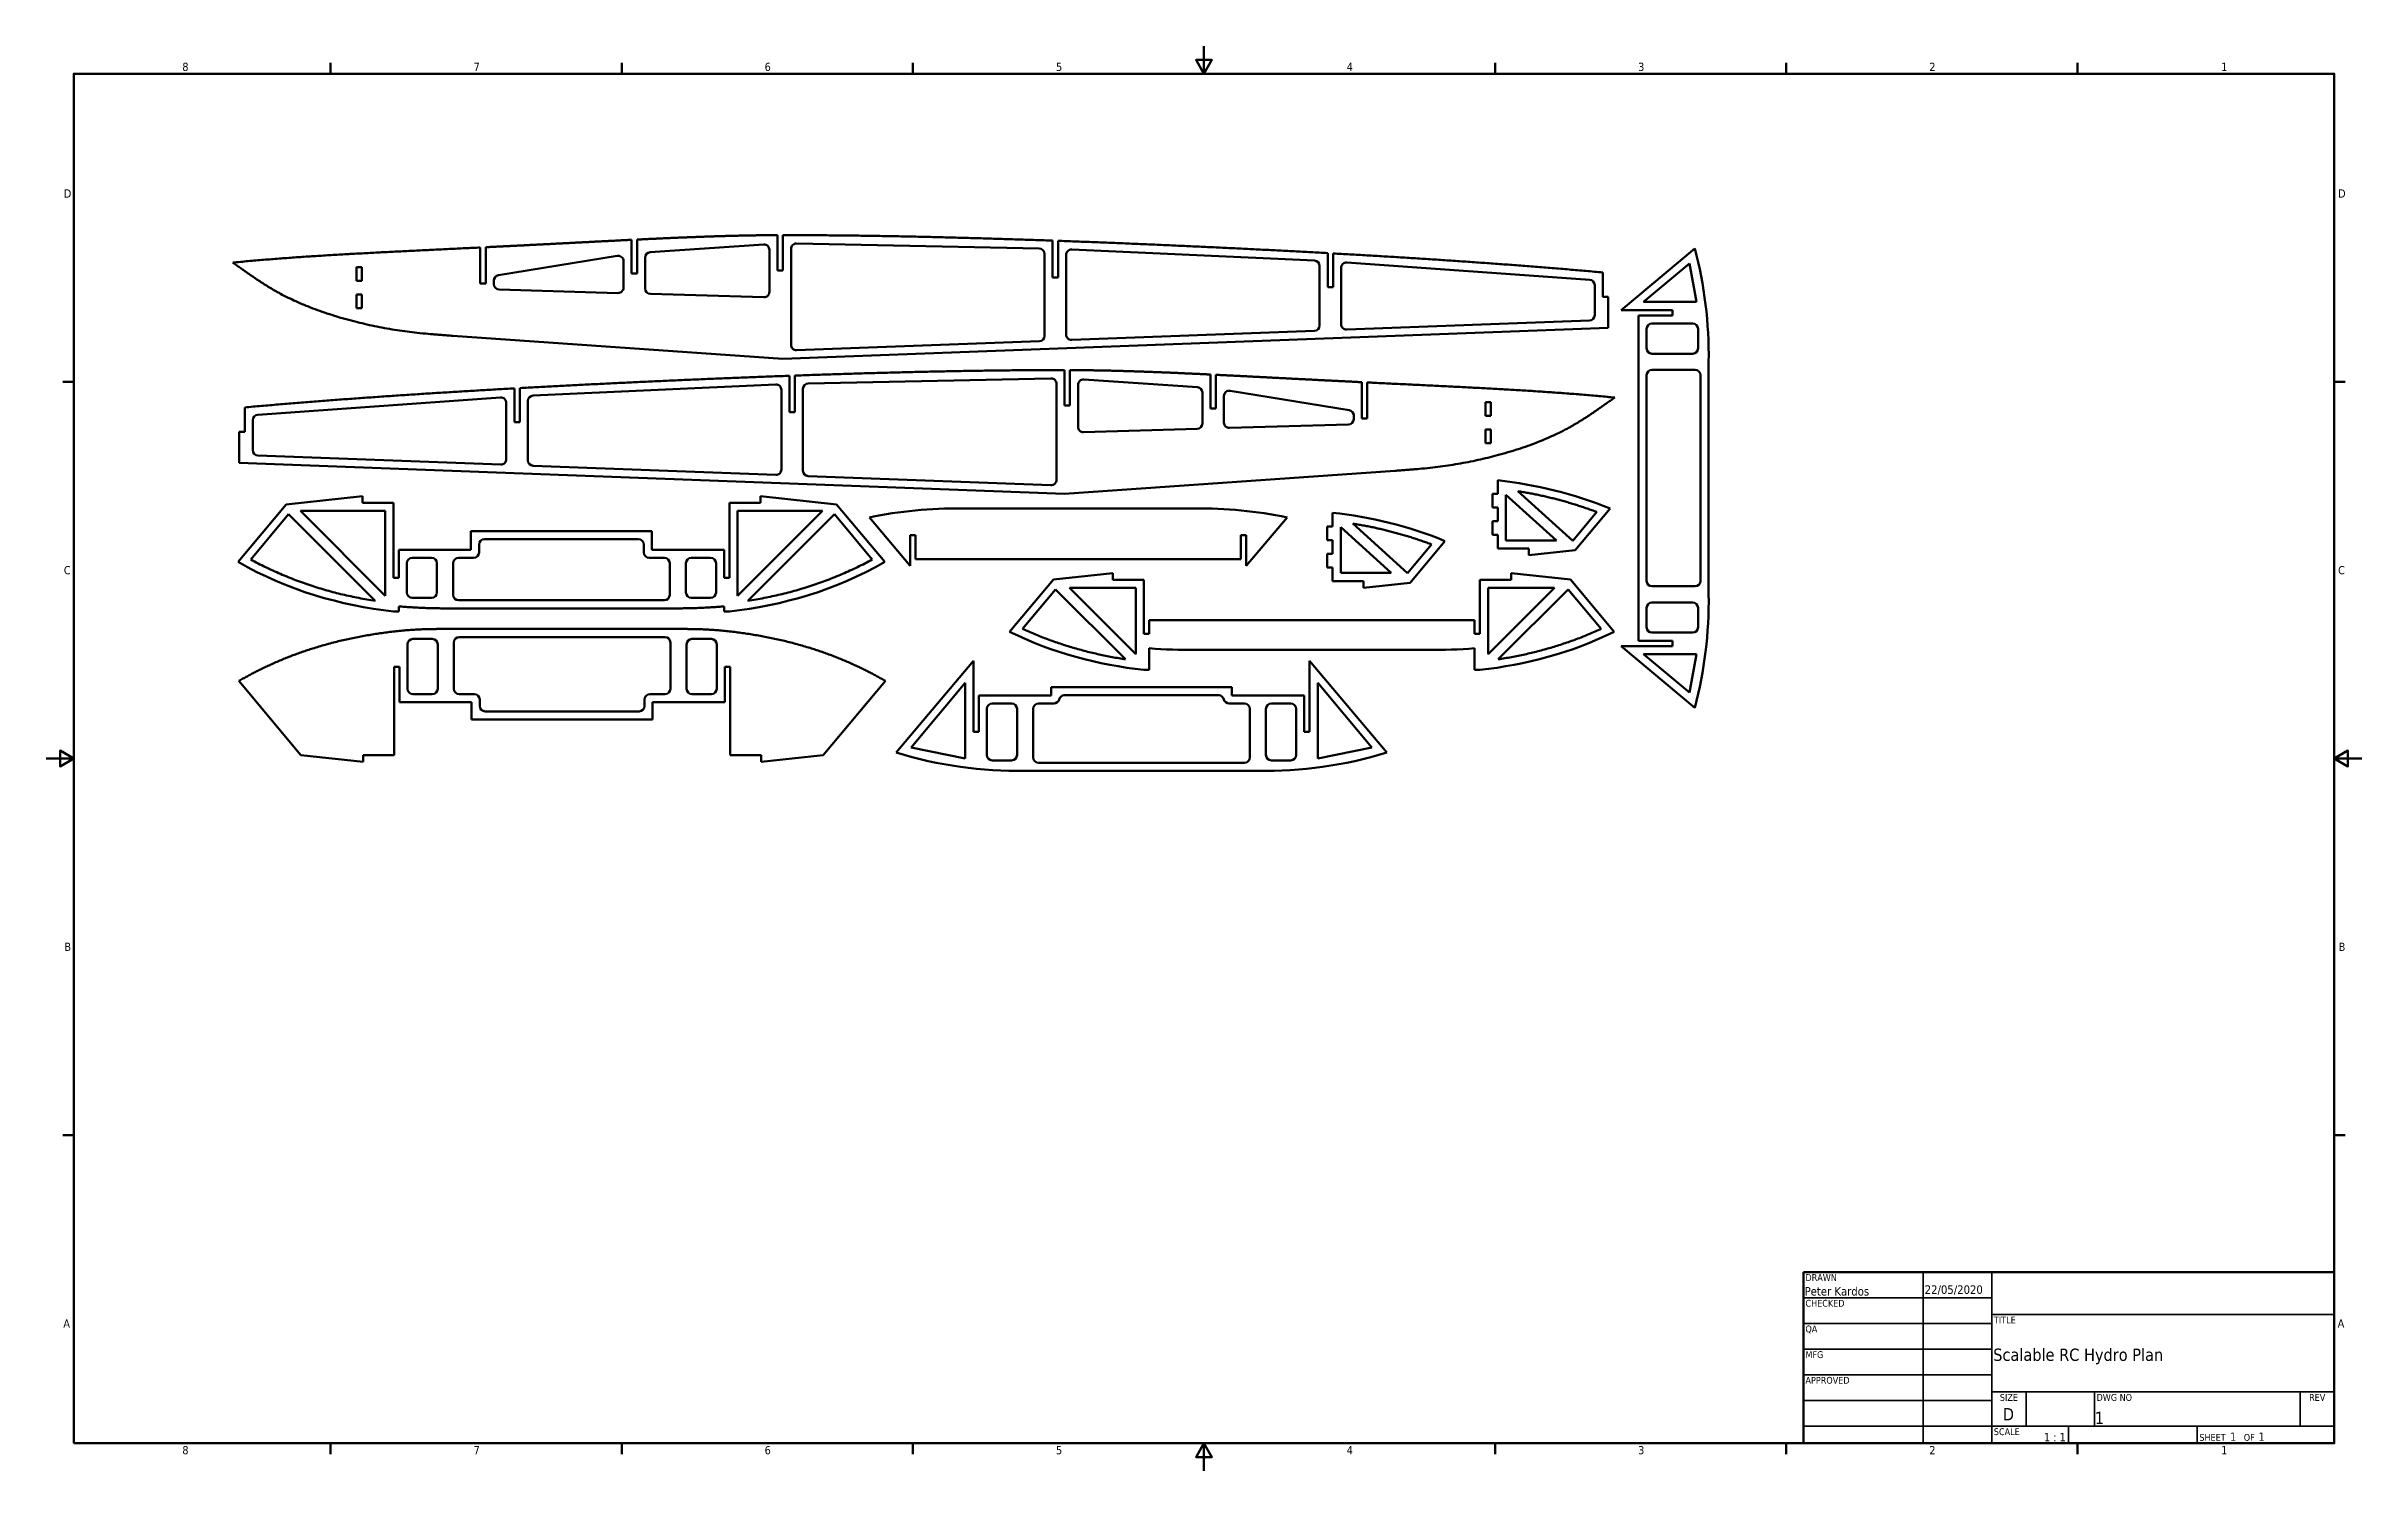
# Model space of a CAD drawing. Header units: millimetres. Extents: x 3 to 861, y 15 to 544.
import ezdxf
from ezdxf.enums import TextEntityAlignment as Align

# ---------------------------------------------------------------- set-up
doc = ezdxf.new("R2010")
doc.units = ezdxf.units.MM
for name, color, linetype, lineweight in [('Border (ANSI)', 7, 'Continuous', 70), ('Title (ANSI)', 7, 'Continuous', 50), ('Visible (ANSI)', 7, 'Continuous', 50)]:
    doc.layers.add(name, color=color, linetype=linetype, lineweight=lineweight)
doc.styles.add('Note Text (ANSI)', font='tahoma.ttf')
doc.styles.add('Text Style30', font='tahoma.ttf')
doc.styles.add('Text Style38', font='tahoma.ttf')
doc.styles.add('Text Style39', font='tahoma.ttf')

# ---------------------------------------------------------------- blocks, each defined once
blk = doc.blocks.new('Borders Default Border')
at = {"layer": 'Border (ANSI)'}
for p, q in [((107.95, 533.4), (107.95, 537.46)), ((215.9, 533.4), (215.9, 537.46)), ((323.85, 533.4), (323.85, 537.46)), ((539.75, 533.4), (539.75, 537.46)), ((647.7, 533.4), (647.7, 537.46)), ((755.65, 533.4), (755.65, 537.46)), ((12.7, 419.1), (8.64, 419.1)), ((850.9, 419.1), (854.96, 419.1)), ((12.7, 139.7), (8.64, 139.7)), ((850.9, 139.7), (854.96, 139.7)), ((107.95, 25.4), (107.95, 21.34)), ((215.9, 25.4), (215.9, 21.34)), ((323.85, 25.4), (323.85, 21.34)), ((539.75, 25.4), (539.75, 21.34)), ((647.7, 25.4), (647.7, 21.34)), ((755.65, 25.4), (755.65, 21.34))]:
    blk.add_line(p, q, dxfattribs=at)
at = {"layer": 'Border (ANSI)', "flags": 128}
for points in [[(431.8, 543.56), (431.8, 533.4), (428.87, 538.48), (434.73, 538.48), (431.8, 533.4)], [(12.7, 25.4), (12.7, 533.4), (850.9, 533.4), (850.9, 25.4), (12.7, 25.4)], [(2.54, 279.4), (12.7, 279.4), (7.62, 282.33), (7.62, 276.47), (12.7, 279.4)], [(861.06, 279.4), (850.9, 279.4), (855.98, 282.33), (855.98, 276.47), (850.9, 279.4)], [(431.8, 15.24), (431.8, 25.4), (428.87, 20.32), (434.73, 20.32), (431.8, 25.4)]]:
    blk.add_lwpolyline(points, dxfattribs=at)
at = {"layer": 'Border (ANSI)', "char_height": 3.05, "attachment_point": 7, "style": 'Note Text (ANSI)'}
for s, insert in [('8', (52.98, 534.35)), ('7', (160.98, 534.42)), ('6', (268.9, 534.35)), ('5', (376.93, 534.35)), ('4', (484.71, 534.42)), ('3', (592.78, 534.35)), ('2', (700.75, 534.42)), ('1', (808.94, 534.42)), ('D', (9.04, 487.43)), ('D', (852.32, 487.43)), ('C', (9.04, 347.67)), ('C', (852.32, 347.67)), ('B', (9.23, 208.03)), ('B', (852.51, 208.03)), ('A', (8.86, 68.33)), ('A', (852.14, 68.33)), ('8', (52.98, 21.27)), ('7', (160.98, 21.34)), ('6', (268.9, 21.27)), ('5', (376.93, 21.27)), ('4', (484.71, 21.34)), ('3', (592.78, 21.27)), ('2', (700.75, 21.34)), ('1', (808.94, 21.34))]:
    blk.add_mtext(s, dxfattribs=dict(at, insert=insert))
blk = doc.blocks.new('Title Blocks ANSI - Large')
at = {"layer": 'Title (ANSI)'}
for p, q in [((127, 189.23), (127, 125.73)), ((323.85, 189.23), (127, 189.23)), ((323.85, 125.73), (323.85, 189.23)), ((127, 125.73), (323.85, 125.73))]:
    blk.add_line(p, q, dxfattribs=at)
at = {"layer": 'Title (ANSI)', "lineweight": 35}
for p, q in [((171.45, 125.73), (171.45, 189.23)), ((196.85, 125.73), (196.85, 189.23)), ((127, 179.7), (196.85, 179.7)), ((196.85, 173.48), (323.85, 173.48)), ((127, 170.18), (196.85, 170.18)), ((127, 160.65), (196.85, 160.65)), ((127, 151.13), (196.85, 151.13)), ((127, 141.6), (196.85, 141.6)), ((323.85, 144.78), (196.85, 144.78)), ((209.55, 132.08), (209.55, 144.78)), ((234.95, 132.08), (234.95, 144.78)), ((311.15, 132.08), (311.15, 144.78)), ((196.85, 132.08), (127, 132.08)), ((323.85, 132.08), (196.85, 132.08)), ((225.3, 132.08), (225.3, 125.73)), ((273.05, 132.08), (273.05, 125.73))]:
    blk.add_line(p, q, dxfattribs=at)
at = {"layer": 'Title (ANSI)', "style": 'Text Style38'}
for s, p in [('DRAWN', (127.76, 188.47)), ('CHECKED', (127.76, 178.94)), ('TITLE', (197.61, 172.72)), ('QA', (127.76, 169.42)), ('MFG', (127.76, 159.89)), ('APPROVED', (127.76, 150.37)), ('DWG NO', (235.71, 144.02)), ('SCALE', (197.61, 131.32))]:
    blk.add_text(s, height=2.54, dxfattribs=at).set_placement(p, align=Align.TOP_LEFT)
for s, p in [('SIZE', (203.2, 144.02)), ('REV', (317.5, 144.02))]:
    blk.add_text(s, height=2.54, dxfattribs=at).set_placement(p, align=Align.TOP_CENTER)
at = {"layer": 'Title (ANSI)'}
for s, height, style, p in [('SHEET', 2.54, 'Text Style38', (273.81, 125.89)), (' 1  ', 3.048, 'Note Text (ANSI)', (284.08, 125.75)), ('OF', 2.54, 'Text Style38', (290.29, 125.89)), (' 1 ', 3.048, 'Note Text (ANSI)', (294.59, 125.75))]:
    blk.add_text(s, height=height, dxfattribs=dict(at, style=style)).set_placement(p, align=Align.BOTTOM_LEFT)
for tag, p, height, style in [('AUTHOR_001', (127.44, 180.53), 3.17, 'Text Style39'), ('CREATION_DATE_001', (171.98, 181.16), 3.17, 'Text Style39'), ('TITLE_001', (197.38, 156.3), 4.57, 'Text Style30'), ('Sheet_Size_001', (200.93, 134.24), 4.57, 'Text Style30'), ('PART_NUMBER_001', (235.02, 132.84), 4.57, 'Text Style30'), ('Initial_View_Scale_001', (216.2, 126.49), 3.05, 'Note Text (ANSI)')]:
    blk.add_attdef(tag, p, '', height=height, dxfattribs=dict(at, style=style))
at = {"layer": 'Title (ANSI)', "style": 'Text Style39'}
for tag, p in [('COMPANY', (260.35, 181.36)), ('REVISION_NUMBER', (317.5, 136.52))]:
    blk.add_attdef(tag, text='', height=3.17, dxfattribs=at).set_placement(p, align=Align.MIDDLE_CENTER)
for tag, p in [('CHECKED_BY', (127.76, 170.94)), ('CHECKED_DATE', (172.21, 170.94)), ('MFG_APPROVED_BY', (127.76, 151.89)), ('MFG_APPROVED_DATE', (172.21, 151.89)), ('ENG_APPROVED_BY', (127.76, 142.37)), ('ENG_APPROVAL_DATE', (172.21, 142.37))]:
    blk.add_attdef(tag, text='', height=3.17, dxfattribs=at).set_placement(p, align=Align.BOTTOM_LEFT)

msp = doc.modelspace()

# ---------------------------------------------------------------- linework, layer by layer
at = {"layer": 'Visible (ANSI)'}
for p, q in [((273.67, 460.4), (273.67, 473.52)), ((275.67, 473.52), (275.67, 460.4)), ((163.47, 455.55), (163.47, 468.94)), ((165.47, 469.04), (165.47, 455.55)), ((170.15, 458.62), (214.25, 465.85)), ((216.57, 463.87), (216.57, 454.05)), ((219.57, 459.32), (219.57, 471.78)), ((221.57, 471.88), (221.57, 459.32)), ((224.57, 453.7), (224.57, 465.16)), ((226.44, 467.15), (268.54, 470.03)), ((270.67, 468.03), (270.67, 452.48)), ((278.67, 432.81), (278.67, 468.42)), ((280.71, 470.42), (370.71, 468.58)), ((372.67, 466.58), (372.67, 436.19)), ((375.67, 457.86), (375.67, 471.48)), ((377.67, 471.41), (377.67, 457.86)), ((380.67, 436.64), (380.67, 466.18)), ((382.76, 468.18), (472.76, 464.07)), ((477.67, 454.19), (477.67, 466.85)), ((479.67, 466.73), (479.67, 454.19)), ((613.77, 468.58), (586.54, 445.73)), ((117.57, 461.58), (119.57, 461.58)), ((117.57, 456.51), (117.57, 461.58)), ((119.57, 456.51), (117.57, 456.51)), ((119.57, 461.58), (119.57, 456.51)), ((165.47, 455.55), (163.47, 455.55)), ((168.47, 455.33), (168.47, 456.65)), ((221.57, 459.32), (219.57, 459.32)), ((275.67, 460.4), (273.67, 460.4)), ((377.67, 457.86), (375.67, 457.86)), ((474.67, 462.07), (474.67, 440.01)), ((482.67, 440.46), (482.67, 461.37)), ((484.81, 463.36), (574.81, 456.98)), ((579.67, 450.66), (579.67, 459.68)), ((594.78, 448.73), (611.76, 462.98)), ((611.76, 462.98), (614.39, 448.73)), ((117.57, 451.45), (119.57, 451.45)), ((117.57, 446.38), (117.57, 451.45)), ((119.57, 451.45), (119.57, 446.38)), ((214.51, 452.05), (170.41, 453.33)), ((268.61, 450.48), (226.51, 451.7)), ((479.67, 454.19), (477.67, 454.19)), ((576.67, 454.98), (576.67, 443.84)), ((581.67, 450.66), (579.67, 450.66)), ((581.67, 439.1), (581.67, 450.66)), ((614.39, 448.73), (594.78, 448.73)), ((119.57, 446.38), (117.57, 446.38)), ((275.67, 427.62), (581.67, 439.1)), ((472.75, 438.02), (382.75, 434.64)), ((574.75, 441.84), (484.75, 438.47)), ((586.54, 445.73), (605.46, 445.73)), ((605.46, 443.73), (592.91, 443.73)), ((592.91, 323.08), (592.91, 443.73)), ((595.91, 431.55), (595.91, 438.73)), ((597.91, 440.73), (613, 440.73)), ((605.46, 445.73), (605.46, 443.73)), ((615, 438.73), (615, 431.55)), ((153.27, 436.18), (275.67, 427.62)), ((370.75, 434.19), (280.75, 430.82)), ((613, 429.55), (597.91, 429.55)), ((278.1, 407.8), (278.1, 421.35)), ((280.1, 421.43), (280.1, 407.8)), ((380.1, 410.34), (380.1, 423.47)), ((382.1, 423.46), (382.1, 410.34)), ((434.2, 409.26), (434.2, 421.82)), ((436.2, 421.72), (436.2, 409.26)), ((595.91, 345.26), (595.91, 421.55)), ((597.91, 423.55), (613.92, 423.55)), ((615.92, 345.26), (615.92, 421.55)), ((618.92, 340.26), (618.92, 426.55)), ((80.96, 406.92), (170.96, 413.3)), ((176.1, 404.13), (176.1, 416.68)), ((178.1, 416.79), (178.1, 404.13)), ((183.01, 414.01), (273.01, 418.12)), ((275.1, 416.12), (275.1, 386.58)), ((283.1, 386.13), (283.1, 416.53)), ((285.06, 418.53), (375.06, 420.36)), ((377.1, 418.36), (377.1, 382.76)), ((385.1, 402.42), (385.1, 417.98)), ((387.24, 419.97), (429.34, 417.09)), ((431.2, 415.1), (431.2, 403.64)), ((439.2, 403.99), (439.2, 413.82)), ((441.53, 415.79), (485.63, 408.57)), ((490.3, 405.49), (490.3, 418.98)), ((492.3, 418.88), (492.3, 405.49)), ((76.1, 409.62), (76.1, 400.61)), ((79.1, 393.78), (79.1, 404.92)), ((173.1, 411.31), (173.1, 390.41)), ((178.1, 404.13), (176.1, 404.13)), ((181.1, 389.96), (181.1, 412.01)), ((280.1, 407.8), (278.1, 407.8)), ((382.1, 410.34), (380.1, 410.34)), ((436.2, 409.26), (434.2, 409.26)), ((487.3, 406.59), (487.3, 405.27)), ((492.3, 405.49), (490.3, 405.49)), ((536.2, 406.46), (536.2, 411.52)), ((536.2, 411.52), (538.2, 411.52)), ((538.2, 406.46), (536.2, 406.46)), ((538.2, 411.52), (538.2, 406.46)), ((76.1, 400.61), (74.1, 400.61)), ((74.1, 400.61), (74.1, 389.04)), ((429.26, 401.64), (387.16, 400.42)), ((485.36, 403.27), (441.26, 401.99)), ((536.2, 396.32), (536.2, 401.39)), ((536.2, 401.39), (538.2, 401.39)), ((538.2, 396.32), (536.2, 396.32)), ((538.2, 401.39), (538.2, 396.32)), ((74.1, 389.04), (380.1, 377.57)), ((171.03, 388.41), (81.03, 391.78)), ((273.03, 384.58), (183.03, 387.96)), ((375.03, 380.76), (285.03, 384.13)), ((380.1, 377.57), (502.5, 386.12)), ((540.75, 377.52), (540.75, 382.59)), ((548.22, 378.53), (568.52, 360.17)), ((73.7, 352.32), (91.51, 373.64)), ((92.35, 369.97), (78.32, 353.17)), ((91.51, 373.64), (119.72, 376.68)), ((124.45, 337.91), (92.35, 369.97)), ((128.23, 371.2), (96.78, 371.2)), ((96.78, 371.2), (128.23, 339.79)), ((119.72, 376.68), (119.72, 374.2)), ((119.72, 374.2), (131.23, 374.2)), ((128.23, 339.79), (128.23, 371.2)), ((131.23, 374.2), (131.23, 346.43)), ((255.87, 374.2), (255.87, 346.43)), ((267.38, 374.2), (255.87, 374.2)), ((258.87, 371.2), (290.32, 371.2)), ((258.87, 339.79), (258.87, 371.2)), ((290.32, 371.2), (258.87, 339.79)), ((262.66, 337.91), (294.75, 369.97)), ((267.38, 376.68), (267.38, 374.2)), ((295.59, 373.64), (267.38, 376.68)), ((294.75, 369.97), (308.79, 353.17)), ((313.4, 352.32), (295.59, 373.64)), ((428.31, 372.13), (342.02, 372.13)), ((479.49, 365.49), (479.49, 370.56)), ((538.75, 377.52), (540.75, 377.52)), ((538.75, 372.45), (538.75, 377.52)), ((540.75, 372.45), (538.75, 372.45)), ((540.75, 367.39), (540.75, 372.45)), ((543.75, 377.18), (543.75, 360.25)), ((562.47, 360.25), (543.75, 377.18)), ((568.52, 360.17), (577.43, 370.84)), ((582.39, 372.1), (569.46, 356.62)), ((159.99, 363.73), (227.11, 363.73)), ((159.99, 356.84), (159.99, 363.73)), ((164.99, 360.73), (222.11, 360.73)), ((227.11, 356.84), (227.11, 363.73)), ((307.74, 368.81), (322.84, 350.81)), ((322.84, 362.28), (324.84, 362.28)), ((322.84, 350.81), (322.84, 362.28)), ((324.84, 362.28), (324.84, 353.36)), ((447.49, 362.28), (445.49, 362.28)), ((445.49, 362.28), (445.49, 353.36)), ((462.59, 368.81), (447.49, 350.81)), ((447.49, 350.81), (447.49, 362.28)), ((477.49, 365.49), (479.49, 365.49)), ((477.49, 360.43), (477.49, 365.49)), ((482.49, 365.15), (482.49, 348.22)), ((501.21, 348.22), (482.49, 365.15)), ((486.96, 366.51), (507.26, 348.14)), ((538.75, 367.39), (540.75, 367.39)), ((538.75, 362.32), (538.75, 367.39)), ((540.75, 362.32), (538.75, 362.32)), ((540.75, 357.25), (540.75, 362.32)), ((133.23, 356.84), (159.99, 356.84)), ((133.23, 346.43), (133.23, 356.84)), ((145.4, 353.84), (138.23, 353.84)), ((160.99, 353.84), (155.4, 353.84)), ((162.99, 358.73), (162.99, 355.84)), ((224.11, 358.73), (224.11, 355.84)), ((226.11, 353.84), (231.7, 353.84)), ((253.87, 356.84), (227.11, 356.84)), ((241.7, 353.84), (248.87, 353.84)), ((253.87, 346.43), (253.87, 356.84)), ((445.49, 353.36), (324.84, 353.36)), ((479.49, 360.43), (477.49, 360.43)), ((477.49, 355.36), (479.49, 355.36)), ((477.49, 350.29), (477.49, 355.36)), ((479.49, 355.36), (479.49, 360.43)), ((507.26, 348.14), (516.17, 358.81)), ((521.13, 360.07), (508.2, 344.59)), ((552.26, 357.25), (540.75, 357.25)), ((543.75, 360.25), (562.47, 360.25)), ((552.26, 354.76), (552.26, 357.25)), ((569.46, 356.62), (552.26, 354.76)), ((131.23, 346.43), (133.23, 346.43)), ((136.23, 351.84), (136.23, 341.01)), ((147.4, 341.01), (147.4, 351.84)), ((153.4, 351.84), (153.4, 340.09)), ((233.7, 351.84), (233.7, 340.09)), ((239.7, 341.01), (239.7, 351.84)), ((250.87, 351.84), (250.87, 341.01)), ((255.87, 346.43), (253.87, 346.43)), ((359.74, 326.42), (375.95, 345.82)), ((375.95, 345.82), (397.98, 348.2)), ((397.98, 348.2), (397.98, 345.71)), ((397.98, 345.71), (409.49, 345.71)), ((409.49, 345.71), (409.49, 325.63)), ((479.49, 350.29), (477.49, 350.29)), ((479.49, 345.22), (479.49, 350.29)), ((491, 345.22), (479.49, 345.22)), ((482.49, 348.22), (501.21, 348.22)), ((491, 342.73), (491, 345.22)), ((508.2, 344.59), (491, 342.73)), ((534.13, 345.71), (534.13, 325.63)), ((545.64, 345.71), (534.13, 345.71)), ((545.64, 348.2), (545.64, 345.71)), ((567.67, 345.82), (545.64, 348.2)), ((583.88, 326.42), (567.67, 345.82)), ((133.23, 335.83), (133.23, 333.96)), ((138.23, 339.01), (145.4, 339.01)), ((150.4, 335.09), (236.7, 335.09)), ((155.4, 338.09), (231.7, 338.09)), ((248.87, 339.01), (241.7, 339.01)), ((253.87, 335.83), (253.87, 333.96)), ((376.79, 342.14), (364.52, 327.46)), ((402.72, 316.19), (376.79, 342.14)), ((381.88, 342.71), (406.49, 318.07)), ((406.49, 342.71), (381.88, 342.71)), ((406.49, 318.07), (406.49, 342.71)), ((561.74, 342.71), (537.13, 318.07)), ((537.13, 342.71), (561.74, 342.71)), ((537.13, 318.07), (537.13, 342.71)), ((540.9, 316.19), (566.83, 342.14)), ((566.83, 342.14), (579.1, 327.46)), ((595.91, 335.26), (595.91, 328.08)), ((597.91, 343.26), (613.92, 343.26)), ((613, 337.26), (597.91, 337.26)), ((615, 328.08), (615, 335.26)), ((133.23, 333.96), (131.23, 333.96)), ((236.95, 327.44), (150.66, 327.44)), ((253.87, 333.96), (255.87, 333.96)), ((411.49, 330.65), (532.13, 330.65)), ((411.49, 325.63), (411.49, 330.65)), ((532.13, 325.63), (532.13, 330.65)), ((136.49, 305.27), (136.49, 321.74)), ((138.49, 323.74), (145.66, 323.74)), ((147.66, 321.74), (147.66, 305.27)), ((153.66, 305.27), (153.66, 322.44)), ((231.95, 324.44), (155.66, 324.44)), ((233.95, 305.27), (233.95, 322.44)), ((239.95, 321.74), (239.95, 305.27)), ((249.13, 323.74), (241.95, 323.74)), ((251.13, 305.27), (251.13, 321.74)), ((409.49, 325.63), (411.49, 325.63)), ((411.49, 320.35), (411.49, 312.24)), ((428.67, 319.69), (514.96, 319.69)), ((534.13, 325.63), (532.13, 325.63)), ((532.13, 320.35), (532.13, 312.24)), ((586.54, 321.08), (605.46, 321.08)), ((613.77, 298.23), (586.54, 321.08)), ((605.46, 323.08), (592.91, 323.08)), ((614.39, 318.08), (594.78, 318.08)), ((594.78, 318.08), (611.76, 303.84)), ((597.91, 326.08), (613, 326.08)), ((605.46, 321.08), (605.46, 323.08)), ((611.76, 303.84), (614.39, 318.08)), ((131.49, 313.4), (133.49, 313.4)), ((131.49, 280.62), (131.49, 313.4)), ((133.49, 313.4), (133.49, 300.27)), ((254.13, 313.4), (254.13, 300.27)), ((256.13, 313.4), (254.13, 313.4)), ((256.13, 280.62), (256.13, 313.4)), ((317.69, 281.57), (346.3, 315.67)), ((346.3, 315.67), (346.3, 289.26)), ((411.49, 312.24), (409.49, 312.24)), ((470.95, 315.67), (470.95, 289.26)), ((499.56, 281.57), (470.95, 315.67)), ((532.13, 312.24), (534.13, 312.24)), ((73.96, 308.16), (96.97, 280.62)), ((145.66, 303.27), (138.49, 303.27)), ((161.25, 303.27), (155.66, 303.27)), ((163.25, 298.87), (163.25, 301.27)), ((224.37, 298.87), (224.37, 301.27)), ((226.37, 303.27), (231.95, 303.27)), ((241.95, 303.27), (249.13, 303.27)), ((313.66, 308.16), (290.65, 280.62)), ((343.3, 307.43), (323.22, 283.5)), ((343.3, 279.38), (343.3, 307.43)), ((348.3, 302.81), (375.07, 302.81)), ((348.3, 289.26), (348.3, 302.81)), ((375.07, 305.84), (442.18, 305.84)), ((375.07, 302.81), (375.07, 305.84)), ((380.01, 302.84), (437.24, 302.84)), ((442.18, 302.81), (442.18, 305.84)), ((468.95, 302.81), (442.18, 302.81)), ((468.95, 289.26), (468.95, 302.81)), ((473.95, 307.43), (494.03, 283.5)), ((473.95, 279.38), (473.95, 307.43)), ((133.49, 300.27), (160.25, 300.27)), ((160.25, 300.27), (160.25, 293.87)), ((227.37, 293.87), (160.25, 293.87)), ((222.37, 296.87), (165.25, 296.87)), ((227.37, 300.27), (227.37, 293.87)), ((254.13, 300.27), (227.37, 300.27)), ((351.3, 297.81), (351.3, 280.71)), ((360.48, 299.81), (353.3, 299.81)), ((362.48, 280.71), (362.48, 297.81)), ((368.48, 297.81), (368.48, 279.79)), ((376.12, 299.81), (370.48, 299.81)), ((441.12, 299.81), (446.77, 299.81)), ((448.77, 297.81), (448.77, 279.79)), ((454.77, 280.71), (454.77, 297.81)), ((456.77, 299.81), (463.95, 299.81)), ((465.95, 297.81), (465.95, 280.71)), ((323.22, 283.5), (343.3, 279.38)), ((346.3, 289.26), (348.3, 289.26)), ((470.95, 289.26), (468.95, 289.26)), ((494.03, 283.5), (473.95, 279.38)), ((96.97, 280.62), (119.98, 278.14)), ((119.98, 280.62), (131.49, 280.62)), ((119.98, 278.14), (119.98, 280.62)), ((267.64, 280.62), (256.13, 280.62)), ((267.64, 278.14), (267.64, 280.62)), ((290.65, 280.62), (267.64, 278.14)), ((353.3, 278.71), (360.48, 278.71)), ((365.48, 274.79), (451.77, 274.79)), ((370.48, 277.79), (446.77, 277.79)), ((463.95, 278.71), (456.77, 278.71))]:
    msp.add_line(p, q, dxfattribs=at)
for centre, start, end in [((214.57, 463.87), 0, 99.30269), ((226.57, 465.16), 93.91039, 180), ((268.67, 468.03), 0, 93.91039), ((280.67, 468.42), 88.83143, 180), ((370.67, 466.58), 0, 88.83143), ((382.67, 466.18), 87.38553, 180), ((472.67, 462.07), 0, 87.38553), ((170.47, 456.65), 99.30269, 180), ((170.47, 455.33), 180, 268.33746), ((484.67, 461.37), 85.94195, 180), ((574.67, 454.98), 0, 85.94195), ((214.57, 454.05), 268.33746, 0), ((226.57, 453.7), 180, 268.33746), ((268.67, 452.48), 268.33746, 0), ((472.67, 440.01), 272.14759, 0), ((484.67, 440.46), 180, 272.14759), ((574.67, 443.84), 272.14759, 0), ((597.91, 438.73), 90, 180), ((613, 438.73), 0, 90), ((280.67, 432.81), 180, 272.14759), ((370.67, 436.19), 272.14759, 0), ((382.67, 436.64), 180, 272.14759), ((597.91, 431.55), 180, 270), ((613, 431.55), 270, 0), ((597.91, 421.55), 90, 180), ((613.92, 421.55), 0, 90), ((171.1, 411.31), 0, 94.05805), ((183.1, 412.01), 92.61447, 180), ((273.1, 416.12), 0, 92.61447), ((285.1, 416.53), 91.16857, 180), ((375.1, 418.36), 0, 91.16857), ((387.1, 417.98), 86.08961, 180), ((429.2, 415.1), 0, 86.08961), ((441.2, 413.82), 80.69731, 180), ((81.1, 404.92), 94.05805, 180), ((429.2, 403.64), 271.66254, 0), ((441.2, 403.99), 180, 271.66254), ((485.3, 405.27), 271.66254, 0), ((485.3, 406.59), 0, 80.69731), ((387.1, 402.42), 180, 271.66254), ((81.1, 393.78), 180, 267.85241), ((171.1, 390.41), 267.85241, 0), ((183.1, 389.96), 180, 267.85241), ((273.1, 386.58), 267.85241, 0), ((285.1, 386.13), 180, 267.85241), ((375.1, 382.76), 267.85241, 0), ((164.99, 358.73), 90, 180), ((222.11, 358.73), 0, 90), ((138.23, 351.84), 90, 180), ((145.4, 351.84), 0, 90), ((155.4, 351.84), 90, 180), ((160.99, 355.84), 270, 0), ((226.11, 355.84), 180, 270), ((231.7, 351.84), 0, 90), ((241.7, 351.84), 90, 180), ((248.87, 351.84), 0, 90), ((597.91, 345.26), 180, 270), ((613.92, 345.26), 270, 0), ((138.23, 341.01), 180, 270), ((145.4, 341.01), 270, 0), ((155.4, 340.09), 180, 270), ((231.7, 340.09), 270, 0), ((241.7, 341.01), 180, 270), ((248.87, 341.01), 270, 0), ((597.91, 335.26), 90, 180), ((613, 335.26), 0, 90), ((597.91, 328.08), 180, 270), ((613, 328.08), 270, 0), ((138.49, 321.74), 90, 180), ((145.66, 321.74), 0, 90), ((155.66, 322.44), 90, 180), ((231.95, 322.44), 0, 90), ((241.95, 321.74), 90, 180), ((249.13, 321.74), 0, 90), ((138.49, 305.27), 180, 270), ((145.66, 305.27), 270, 0), ((155.66, 305.27), 180, 270), ((161.25, 301.27), 0, 90), ((226.37, 301.27), 90, 180), ((231.95, 305.27), 270, 0), ((241.95, 305.27), 180, 270), ((249.13, 305.27), 270, 0), ((376.12, 301.81), 270, 346.02935), ((380.01, 300.84), 90, 166.02935), ((437.24, 300.84), 13.97065, 90), ((441.12, 301.81), 193.97065, 270), ((165.25, 298.87), 180, 270), ((222.37, 298.87), 270, 0), ((353.3, 297.81), 90, 180), ((360.48, 297.81), 0, 90), ((370.48, 297.81), 90, 180), ((446.77, 297.81), 0, 90), ((456.77, 297.81), 90, 180), ((463.95, 297.81), 0, 90), ((353.3, 280.71), 180, 270), ((360.48, 280.71), 270, 0), ((370.48, 279.79), 180, 270), ((446.77, 279.79), 270, 0), ((456.77, 280.71), 180, 270), ((463.95, 280.71), 270, 0)]:
    msp.add_arc(centre, 2, start, end, dxfattribs=at)
for centre, major_axis, ratio, start_param, end_param in [((368.52, 406.29), (246.11, 58.89), 0.7847, 6.087733, 6.300855), ((361.57, 126.54), (-58.86, 241.13), 0.792181, 6.082204, 6.256929), ((408.76, 126.54), (58.86, 241.13), 0.792181, 0.026257, 0.200981), ((368.52, 360.52), (246.11, -58.89), 0.7847, 6.265515, 6.478637)]:
    msp.add_ellipse(centre, major_axis=major_axis, ratio=ratio, start_param=start_param, end_param=end_param, dxfattribs=at)
for points, degree in [([(273.67, 473.52), (260.63, 473.48), (247.61, 473.07), (234.59, 472.51), (221.57, 471.88)], 4), ([(375.67, 471.48), (350.68, 472.37), (325.68, 473.07), (300.69, 473.52), (275.67, 473.52)], 4), ([(163.47, 468.94), (140.5, 467.81), (117.53, 466.74), (94.56, 465.61), (71.67, 463.32)], 4), ([(219.57, 471.78), (206.05, 471.12), (192.53, 470.39), (179, 469.7), (165.47, 469.04)], 4), ([(477.67, 466.85), (452.68, 468.23), (427.67, 469.43), (402.67, 470.51), (377.67, 471.41)], 4), ([(579.67, 459.68), (554.71, 461.94), (529.71, 463.77), (504.7, 465.34), (479.67, 466.73)], 4), ([(278.1, 421.35), (253.1, 420.45), (228.1, 419.37), (203.1, 418.17), (178.1, 416.79)], 4), ([(380.1, 423.47), (355.09, 423.47), (330.09, 423.02), (305.1, 422.31), (280.1, 421.43)], 4), ([(434.2, 421.82), (421.18, 422.45), (408.16, 423.02), (395.14, 423.42), (382.1, 423.46)], 4), ([(490.3, 418.98), (476.77, 419.65), (463.25, 420.33), (449.72, 421.06), (436.2, 421.72)], 4), ([(176.1, 416.68), (151.08, 415.28), (126.06, 413.71), (101.06, 411.88), (76.1, 409.62)], 4), ([(584.1, 413.27), (561.21, 415.55), (538.25, 416.68), (515.27, 417.75), (492.3, 418.88)], 4), ([(540.75, 382.59), (554.81, 380.97), (568.82, 377.72), (582.39, 372.1)], 3), ([(577.43, 370.84), (563.21, 376.17), (548.22, 378.53)], 2), ([(479.49, 370.56), (493.55, 368.94), (507.57, 365.7), (521.13, 360.07)], 3), ([(516.17, 358.81), (501.96, 364.15), (486.96, 366.51)], 2), ([(131.23, 333.96), (111.6, 336.23), (92.05, 341.65), (73.7, 352.32)], 3), ([(78.32, 353.17), (100.06, 341.54), (124.45, 337.91)], 2), ([(255.87, 333.96), (275.5, 336.23), (295.05, 341.65), (313.4, 352.32)], 3), ([(308.79, 353.17), (287.04, 341.54), (262.66, 337.91)], 2), ([(150.4, 335.09), (141.8, 335.09), (133.23, 335.83)], 2), ([(236.7, 335.09), (245.3, 335.09), (253.87, 335.83)], 2), ([(409.49, 312.24), (392.61, 314.19), (375.79, 318.47), (359.74, 326.42)], 3), ([(364.52, 327.46), (382.84, 319.18), (402.72, 316.19)], 2), ([(534.13, 312.24), (551.01, 314.19), (567.83, 318.47), (583.88, 326.42)], 3), ([(579.1, 327.46), (560.78, 319.18), (540.9, 316.19)], 2), ([(428.67, 319.69), (422.93, 319.69), (417.2, 319.69), (411.49, 320.35)], 3), ([(514.96, 319.69), (520.69, 319.69), (526.42, 319.69), (532.13, 320.35)], 3), ([(365.48, 274.79), (349.44, 274.59), (333.38, 276.79), (317.69, 281.57)], 3), ([(451.77, 274.79), (467.81, 274.59), (483.87, 276.79), (499.56, 281.57)], 3)]:
    msp.add_open_spline(points, degree=degree, dxfattribs=at)
for points, knots in [([(71.67, 463.32), (83.61, 455.06), (92.1, 447.8), (120.37, 438.48), (146.05, 436.69), (153.27, 436.18)], [-1, -1, -1, -1, -1, -0.281346, 0, 0, 0, 0, 0]), ([(502.5, 386.12), (509.73, 386.63), (535.4, 388.43), (563.68, 397.74), (572.16, 405), (584.1, 413.27)], [0, 0, 0, 0, 0, 0.281346, 1, 1, 1, 1, 1]), ([(150.66, 327.44), (147.05, 327.44), (139.81, 327.44), (120.26, 325.66), (100.87, 321.15), (85.44, 314.83), (73.96, 308.16)], [0, 0, 0, 0, 0, 0.184184, 0.369721, 1, 1, 1, 1, 1]), ([(236.95, 327.44), (240.56, 327.44), (247.81, 327.44), (267.35, 325.66), (286.74, 321.15), (302.18, 314.83), (313.66, 308.16)], [0, 0, 0, 0, 0, 0.184184, 0.369721, 1, 1, 1, 1, 1])]:
    msp.add_open_spline(points, degree=4, knots=knots, dxfattribs=at)

# ---------------------------------------------------------------- block references
msp.add_blockref('Borders Default Border', (0, 0))
msp.add_blockref('Title Blocks ANSI - Large', (527.05, -100.33)).add_auto_attribs({'AUTHOR_001': 'Peter Kardos', 'CREATION_DATE_001': '22/05/2020', 'PART_NUMBER_001': '1', 'TITLE_001': 'Scalable RC Hydro Plan', 'Sheet_Size_001': 'D', 'Initial_View_Scale_001': '1 : 1'})

doc.saveas('drawing.dxf')
